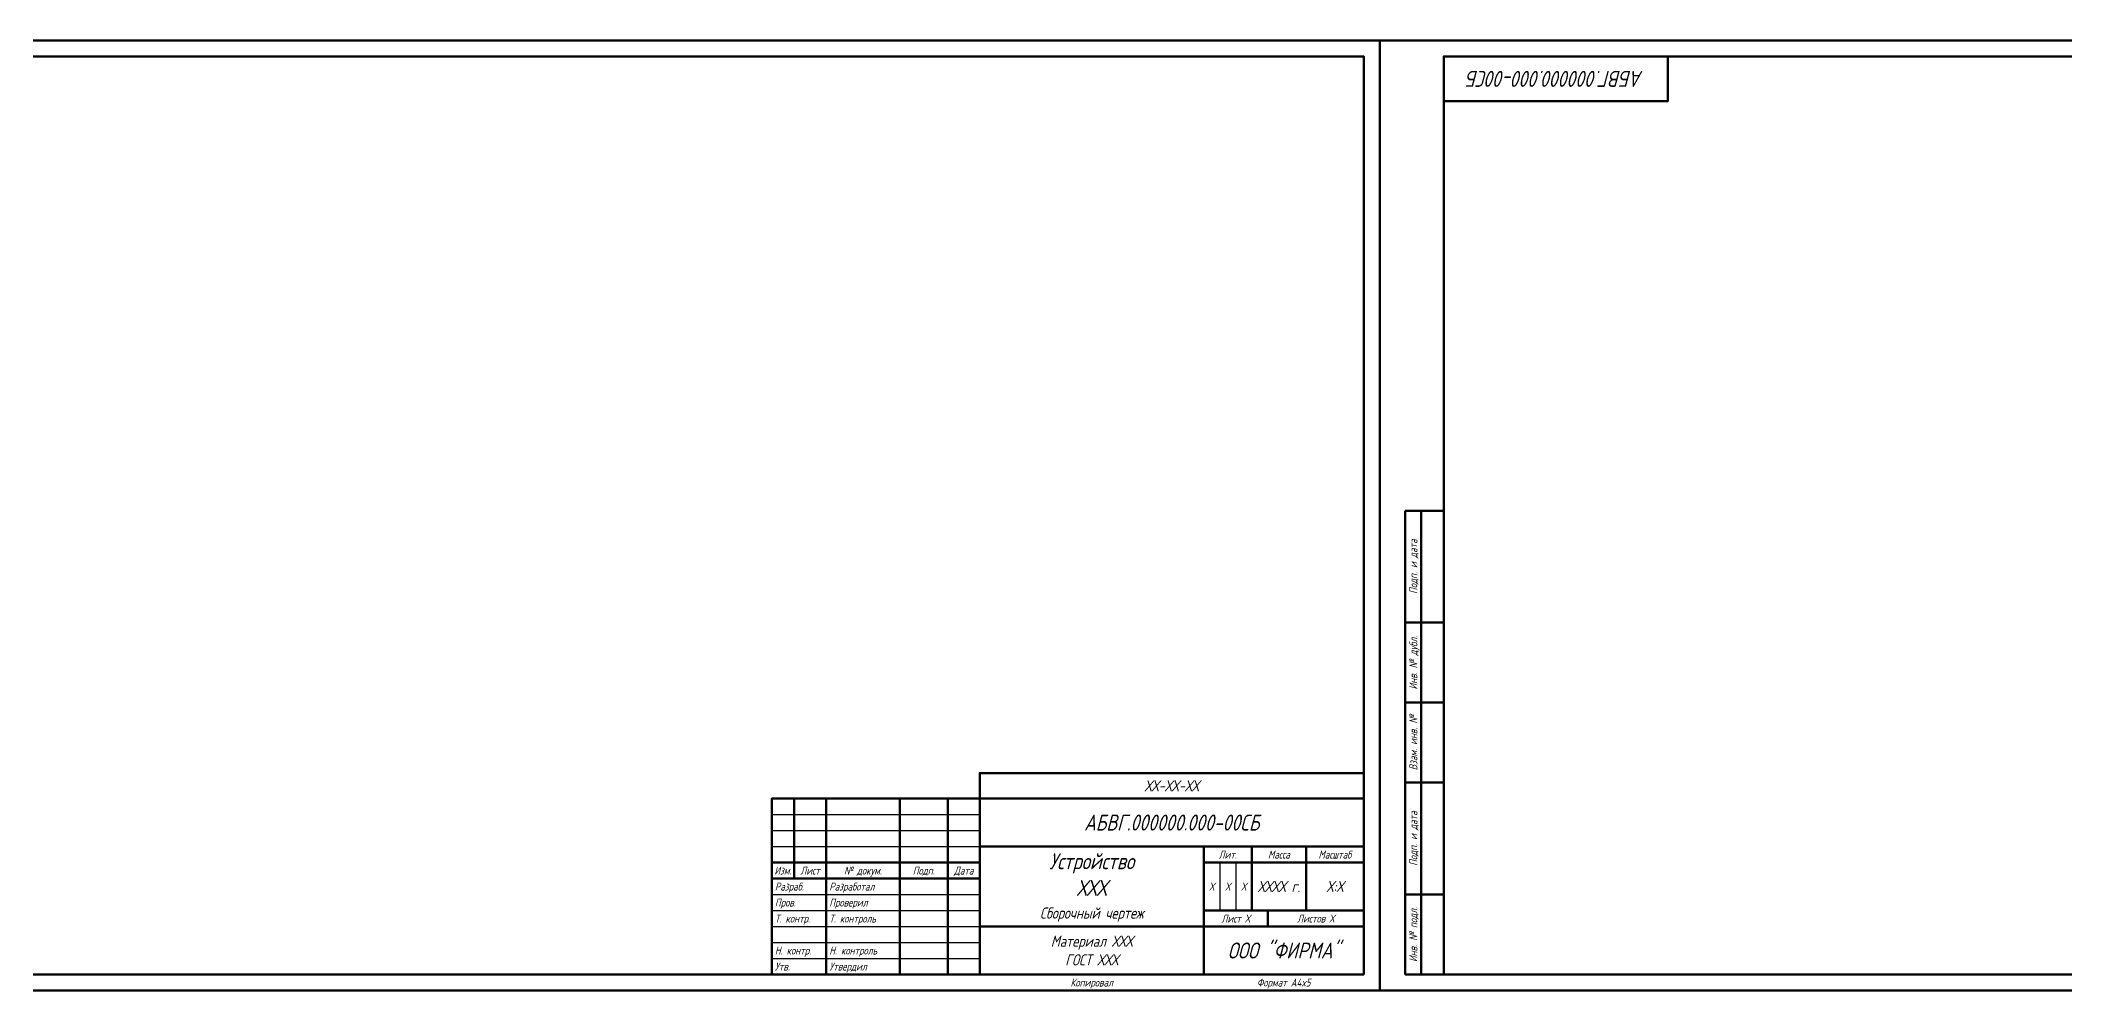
# Model space of a CAD drawing. Header units: inches. Extents: x 0 to 5320, y -3514 to 0.
# Drawn here: x 632 to 1265, y -2376 to -2079 of the extents above; entities that cross this region are included whole.
import ezdxf

# ---------------------------------------------------------------- set-up
doc = ezdxf.new("R2010")
doc.units = ezdxf.units.IN
doc.header["$MEASUREMENT"] = 0
doc.layers.get('Defpoints').update_dxf_attribs({"color": 30})
doc.styles.add('GOST_A_05.0', font='GOST_A.TTF', dxfattribs={"height": 5})
doc.styles.add('GOST_B_02.5', font='GOST_A.TTF', dxfattribs={"height": 2.5})
doc.styles.add('GOST_B_03.5', font='GOST_A.TTF', dxfattribs={"height": 3.5})

msp = doc.modelspace()

# ---------------------------------------------------------------- linework, layer by layer
at = {"lineweight": 50}
for p, q in [((1059, -2371), (1059, -2226)), ((1059, -2226), (1059, -2311)), ((1059, -2226), (1071, -2226)), ((1064, -2226), (1064, -2371)), ((1059, -2261), (1071, -2261)), ((1059, -2286), (1071, -2286)), ((1059, -2311), (1071, -2311)), ((868, -2316), (868, -2341)), ((878, -2316), (878, -2371)), ((901, -2316), (901, -2371)), ((916, -2316), (916, -2371)), ((926, -2331), (1046, -2331)), ((996, -2331), (996, -2371)), ((1011, -2331), (1011, -2351)), ((1028, -2331), (1028, -2351)), ((861, -2336), (926, -2336)), ((996, -2336), (1046, -2336)), ((861, -2341), (926, -2341)), ((1059, -2346), (1071, -2346)), ((996, -2351), (1046, -2351)), ((1016, -2351), (1016, -2356)), ((926, -2356), (1046, -2356)), ((1059, -2371), (1071, -2371))]:
    msp.add_line(p, q, dxfattribs=at)
at = {"lineweight": 25}
for p, q in [((861, -2321), (926, -2321)), ((861, -2326), (926, -2326)), ((861, -2331), (926, -2331)), ((1001, -2336), (1001, -2351)), ((1006, -2336), (1006, -2351)), ((861, -2346), (926, -2346)), ((861, -2351), (926, -2351)), ((861, -2356), (926, -2356)), ((861, -2361), (926, -2361)), ((861, -2366), (926, -2366))]:
    msp.add_line(p, q, dxfattribs=at)
msp.add_line((901, -2316), (916, -2316))
at = {"lineweight": 50}
for points in [[(1046, -2371), (20, -2371), (20, -2084), (1046, -2084)], [(2097, -2371), (1071, -2371), (1071, -2084), (2097, -2084)], [(1071, -2084), (1141, -2084), (1141, -2098), (1071, -2098)], [(1046, -2316), (926, -2316), (926, -2308), (1046, -2308)], [(1046, -2371), (861, -2371), (861, -2316), (1046, -2316)], [(1046, -2371), (926, -2371), (926, -2316), (1046, -2316)]]:
    msp.add_lwpolyline(points, close=True, dxfattribs=at)
at = {"layer": 'Defpoints', "lineweight": 50}
for points in [[(0, -2376), (1051, -2376), (1051, -2079), (0, -2079)], [(1051, -2376), (2102, -2376), (2102, -2079), (1051, -2079)]]:
    msp.add_lwpolyline(points, close=True, dxfattribs=at)

# ---------------------------------------------------------------- texts
at = {"color": 1, "lineweight": 13, "insert": (1106, -2091), "char_height": 5, "width": 70, "attachment_point": 5, "rotation": 180, "style": 'GOST_A_05.0'}
msp.add_mtext('{\\fGOST type A|b0|i1|c204|p34;АБВГ.000000.000-00СБ}', dxfattribs=at)
at = {"lineweight": 13, "char_height": 2.5, "attachment_point": 2, "rotation": 90, "style": 'GOST_B_02.5'}
for s, insert, width in [('{\\fGOST type A|b0|i1|c204|p34;Подп. и дата}', (1060.25, -2243.5), 35), ('{\\fGOST type A|b0|i1|c204|p34;Инв. № дубл.}', (1060.25, -2273.5), 25), ('{\\fGOST type A|b0|i1|c204|p34;Взам. инв. №}', (1060.25, -2298.5), 25), ('{\\fGOST type A|b0|i1|c204|p34;Подп. и дата}', (1060.25, -2328.5), 35), ('{\\fGOST type A|b0|i1|c204|p34;Инв. № подл.}', (1060.25, -2358.5), 25)]:
    msp.add_mtext(s, dxfattribs=dict(at, insert=insert, width=width))
at = {"color": 1, "lineweight": 13}
for s, insert, char_height, width, attachment_point, style in [('{\\fGOST type A|b0|i1|c204|p34;ХХ-ХХ-ХХ}', (986, -2312), 3.5, 120, 5, 'GOST_B_03.5'), ('{\\fGOST type A|b0|i1|c204|p34;АБВГ.000000.000-00СБ}', (986, -2323.5), 5, 120, 5, 'GOST_A_05.0'), ('{\\fGOST type A|b0|i1|c204|p34;Устройство\\PХХХ}', (961, -2339.75), 5, 70, 5, 'GOST_A_05.0'), ('{\\fGOST type A|b0|i1|c204|p34;Разработал}', (879, -2342.25), 2.5, 22, 1, 'GOST_B_02.5'), ('{\\fGOST type A|b0|i1|c204|p34;Х}', (998.5, -2343.5), 2.5, 5, 5, 'GOST_B_02.5'), ('{\\fGOST type A|b0|i1|c204|p34;Х}', (1003.5, -2343.5), 2.5, 5, 5, 'GOST_B_02.5'), ('{\\fGOST type A|b0|i1|c204|p34;Х}', (1008.5, -2343.5), 2.5, 5, 5, 'GOST_B_02.5'), ('{\\fGOST type A|b0|i1|c204|p34;ХХХХ г.}', (1019.5, -2343.5), 3.5, 17, 5, 'GOST_B_03.5'), ('{\\fGOST type A|b0|i1|c204|p34;Х:Х}', (1037, -2343.5), 3.5, 18, 5, 'GOST_B_03.5'), ('{\\fGOST type A|b0|i1|c204|p34;Проверил}', (879, -2347.25), 2.5, 22, 1, 'GOST_B_02.5'), ('{\\fGOST type A|b0|i1|c204|p34;Т. контроль}', (879, -2352.25), 2.5, 22, 1, 'GOST_B_02.5'), ('{\\fGOST type A|b0|i1|c204|p34;Лист Х}', (1006, -2352.25), 2.5, 20, 2, 'GOST_B_02.5'), ('{\\fGOST type A|b0|i1|c204|p34;Листов Х}', (1031, -2352.25), 2.5, 30, 2, 'GOST_B_02.5'), ('{\\fGOST type A|b0|i1|c204|p34;Материал ХХХ\\PГОСТ ХХХ}', (961, -2363.5), 3.5, 70, 5, 'GOST_B_03.5'), ('{\\fGOST type A|b0|i1|c204|p34;Н. контроль}', (879, -2362.25), 2.5, 22, 1, 'GOST_B_02.5'), ('{\\fGOST type A|b0|i1|c204|p34;ООО "ФИРМА"}', (1021, -2363.5), 5, 50, 5, 'GOST_A_05.0'), ('{\\fGOST type A|b0|i1|c204|p34;Утвердил}', (879, -2367.25), 2.5, 22, 1, 'GOST_B_02.5')]:
    msp.add_mtext(s, dxfattribs=dict(at, insert=insert, char_height=char_height, width=width, attachment_point=attachment_point, style=style))
at = {"lineweight": 13}
for s, insert, char_height, width, attachment_point, style in [('{\\fGOST type A|b0|i1|c204|p34;Лит.}', (1003.5, -2332.25), 2.5, 15, 2, 'GOST_B_02.5'), ('{\\fGOST type A|b0|i1|c204|p34;Масса}', (1019.5, -2332.25), 2.5, 17, 2, 'GOST_B_02.5'), ('{\\fGOST type A|b0|i1|c204|p34;Масштаб}', (1037, -2332.25), 2.5, 18, 2, 'GOST_B_02.5'), ('{\\fGOST type A|b0|i1|c204|p34;Изм.}', (864.5, -2337.25), 2.5, 7, 2, 'GOST_B_02.5'), ('{\\fGOST type A|b0|i1|c204|p34;Лист}', (873, -2337.25), 2.5, 10, 2, 'GOST_B_02.5'), ('{\\fGOST type A|b0|i1|c204|p34;№ докум.}', (889.5, -2337.25), 2.5, 23, 2, 'GOST_B_02.5'), ('{\\fGOST type A|b0|i1|c204|p34;Подп.}', (908.5, -2337.25), 2.5, 15, 2, 'GOST_B_02.5'), ('{\\fGOST type A|b0|i1|c204|p34;Дата}', (921, -2337.25), 2.5, 10, 2, 'GOST_B_02.5'), ('{\\fGOST type A|b0|i1|c204|p34;Разраб.}', (862, -2342.25), 2.5, 16, 1, 'GOST_B_02.5'), ('{\\fGOST type A|b0|i1|c204|p34;Пров.}', (862, -2347.25), 2.5, 16, 1, 'GOST_B_02.5'), ('{\\fGOST type A|b0|i1|c204|p34;Т. контр.}', (862, -2352.25), 2.5, 16, 1, 'GOST_B_02.5'), ('{\\fGOST type A|b0|i1|c204|p34;Сборочный чертеж}', (961, -2352.25), 3.5, 70, 5, 'GOST_B_03.5'), ('{\\fGOST type A|b0|i1|c204|p34;Н. контр.}', (862, -2362.25), 2.5, 16, 1, 'GOST_B_02.5'), ('{\\fGOST type A|b0|i1|c204|p34;Утв.}', (862, -2367.25), 2.5, 16, 1, 'GOST_B_02.5'), ('{\\fGOST type A|b0|i1|c204|p34;Копировал}', (961, -2372.25), 2.5, 70, 2, 'GOST_B_02.5'), ('{\\fGOST type A|b0|i1|c204|p34;Формат А4x5}', (1021, -2372.25), 2.5, 50, 2, 'GOST_B_02.5')]:
    msp.add_mtext(s, dxfattribs=dict(at, insert=insert, char_height=char_height, width=width, attachment_point=attachment_point, style=style))

doc.saveas('drawing.dxf')
